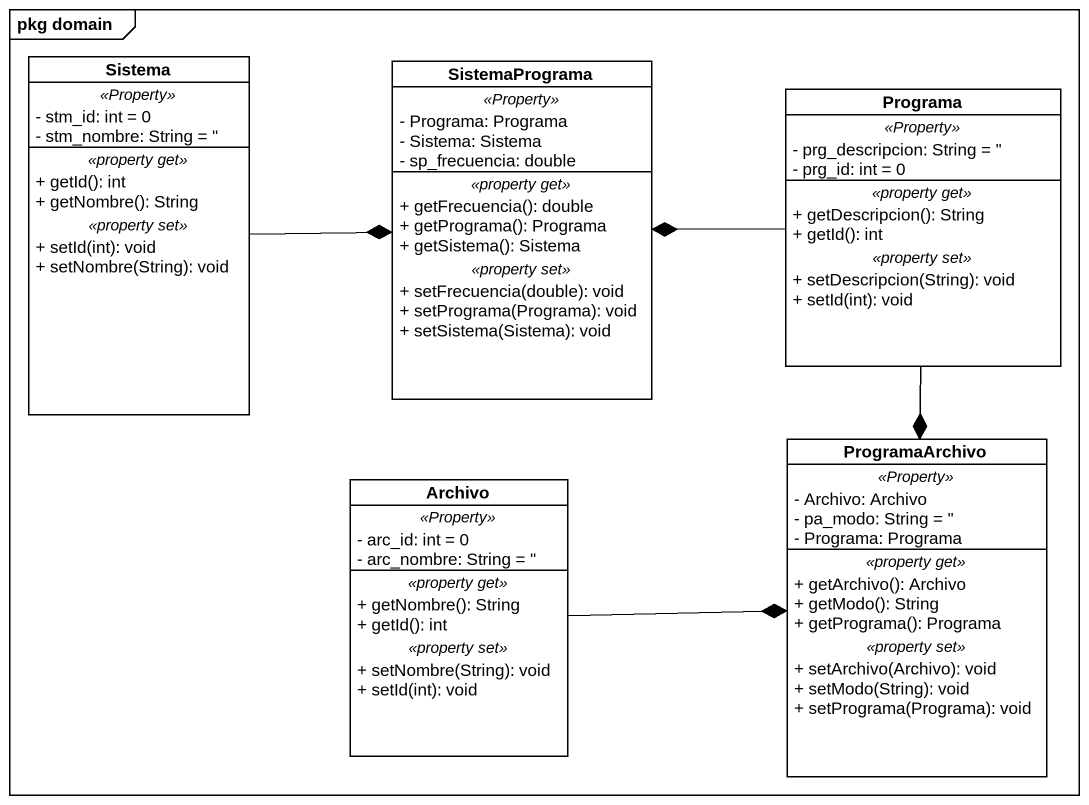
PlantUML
@startuml
mainframe pkg domain
hide circle
hide empty members
skinparam classAttributeIconSize 0
class Sistema {
  .. <<Property>> ..
  - stm_id: int = 0
  - stm_nombre: String = ''
  .. <<property get>> ..
  + getId(): int
  + getNombre(): String
  .. <<property set>> ..
  + setId(int): void
  + setNombre(String): void
}
class SistemaPrograma {
  .. <<Property>> ..
  - Programa: Programa
  - Sistema: Sistema
  - sp_frecuencia: double
  .. <<property get>> ..
  + getFrecuencia(): double
  + getPrograma(): Programa
  + getSistema(): Sistema
  .. <<property set>> ..
  + setFrecuencia(double): void
  + setPrograma(Programa): void
  + setSistema(Sistema): void
}
class Programa {
  .. <<Property>> ..
  - prg_descripcion: String = ''
  - prg_id: int = 0
  .. <<property get>> ..
  + getDescripcion(): String
  + getId(): int
  .. <<property set>> ..
  + setDescripcion(String): void
  + setId(int): void
}
class Archivo {
  .. <<Property>> ..
  - arc_id: int = 0
  - arc_nombre: String = ''
  .. <<property get>> ..
  + getNombre(): String
  + getId(): int
  .. <<property set>> ..
  + setNombre(String): void
  + setId(int): void
}
class ProgramaArchivo {
  .. <<Property>> ..
  - Archivo: Archivo
  - pa_modo: String = ''
  - Programa: Programa
  .. <<property get>> ..
  + getArchivo(): Archivo
  + getModo(): String
  + getPrograma(): Programa
  .. <<property set>> ..
  + setArchivo(Archivo): void
  + setModo(String): void
  + setPrograma(Programa): void
}
Sistema -right-* SistemaPrograma
Programa -left-* SistemaPrograma
Programa --* ProgramaArchivo
Archivo -right-* ProgramaArchivo
@enduml
